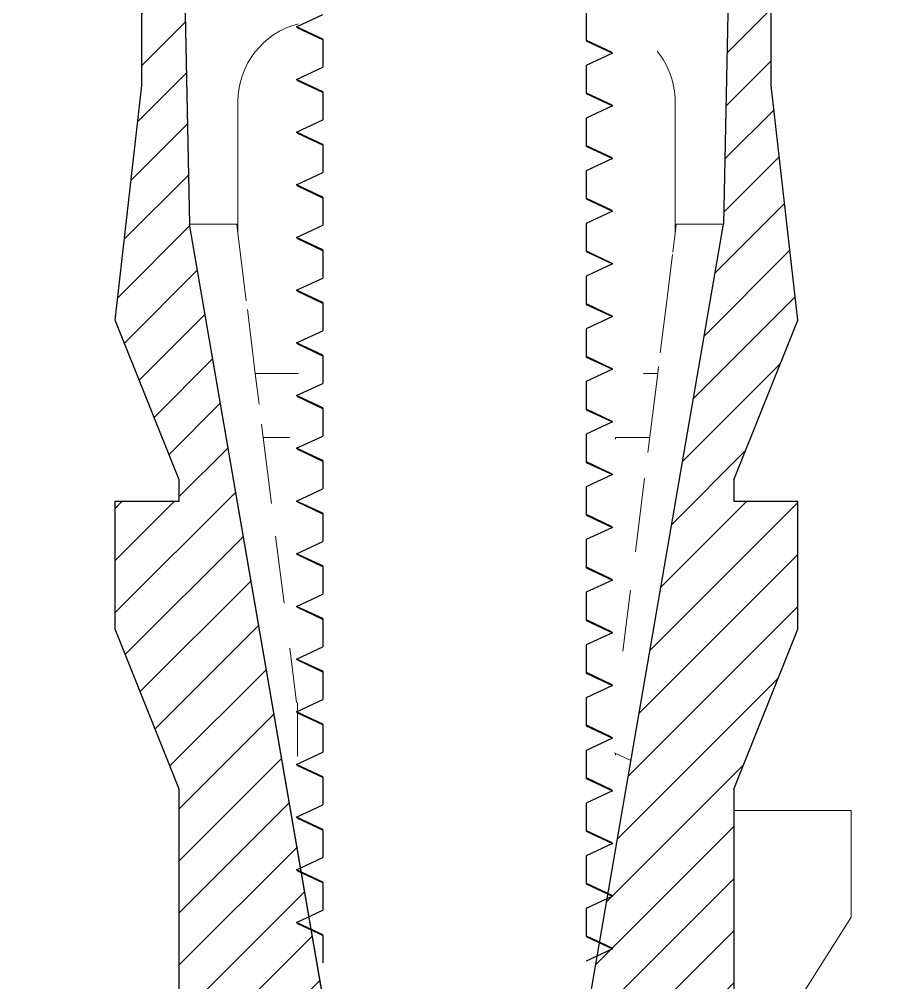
# Model space of a CAD drawing. Header units: millimetres. Extents: x 15 to 334, y 2 to 223.
# Drawn here: x 142.54 to 150.84, y 103.39 to 112.53 of the extents above; entities that cross this region are included whole.
import ezdxf

# ---------------------------------------------------------------- set-up
doc = ezdxf.new("R2010")
doc.units = ezdxf.units.MM
doc.layers.add('HATCH', color=56, linetype='Continuous')
doc.layers.add('SLD-0', color=179, linetype='Continuous')
doc.layers.add('PART', color=179, linetype='Continuous', lineweight=15)

msp = doc.modelspace()

# ---------------------------------------------------------------- hatches: boundary and pattern name
at = {"layer": 'HATCH'}
h = msp.add_hatch(dxfattribs=at)
h.set_pattern_fill('ANSI31', color=2, scale=0.11, style=0)
edge = h.paths.add_edge_path(flags=0)
edge.add_line((145.7284, 101.4798), (145.7488, 100.4812))
edge.add_line((145.7488, 100.4812), (145.8802, 85.5914))
edge.add_line((145.8802, 85.5914), (145.8802, 84.5794))
edge.add_line((145.8802, 84.5794), (145.3742, 84.5794))
edge.add_line((145.3742, 84.5794), (145.3742, 85.5914))
edge.add_line((145.3742, 85.5914), (144.008, 85.5914))
edge.add_line((144.008, 85.5914), (143.755, 87.0082))
edge.add_line((143.755, 87.0082), (143.755, 88.7286))
edge.add_line((143.755, 88.7286), (143.4545, 90.4316))
edge.add_line((143.4545, 90.4316), (144.0232, 90.6386))
edge.add_line((144.0232, 90.6386), (143.4514, 92.0682))
edge.add_line((143.4514, 92.0682), (143.4514, 93.2826))
edge.add_line((143.4514, 93.2826), (144.0586, 93.2826))
edge.add_line((144.0586, 93.2826), (144.0586, 93.4472))
edge.add_line((144.0586, 93.4472), (144.0586, 96.2174))
edge.add_line((144.0586, 96.2174), (144.0586, 96.4198))
edge.add_line((144.0586, 96.4198), (143.4514, 97.9378))
edge.add_line((143.4514, 97.9378), (143.4514, 99.1522))
edge.add_line((143.4514, 99.1522), (144.0586, 99.1522))
edge.add_line((144.0586, 99.1522), (144.0586, 99.3546))
edge.add_line((144.0586, 99.3546), (143.4514, 100.8726))
edge.add_line((143.4514, 100.8726), (143.4514, 102.087))
edge.add_line((143.4514, 102.087), (144.0586, 102.087))
edge.add_line((144.0586, 102.087), (144.0586, 105.2242))
edge.add_line((144.0586, 105.2242), (143.4514, 106.7422))
edge.add_line((143.4514, 106.7422), (143.4514, 107.9566))
edge.add_line((143.4514, 107.9566), (144.0586, 107.9566))
edge.add_line((144.0586, 107.9566), (144.0586, 108.159))
edge.add_line((144.0586, 108.159), (143.4514, 109.677))
edge.add_line((143.4514, 109.677), (143.7044, 111.9034))
edge.add_line((143.7044, 111.9034), (143.7044, 114.8106))
edge.add_line((143.7044, 114.8106), (142.5406, 115.4454))
edge.add_line((142.5406, 115.4454), (142.5406, 115.6478))
edge.add_line((142.5406, 115.6478), (143.6943, 115.6478))
edge.add_spline(control_points=[(143.6943, 115.6478), (143.9042, 115.6478), (144.0542, 115.5009), (144.0585, 115.291)], knot_values=[0, 0, 0, 0, 1, 1, 1, 1], weights=[1, 0.809532, 0.809532, 1], degree=3, periodic=0)
edge.add_line((144.0585, 115.291), (144.1547, 110.5878))
edge.add_line((144.1547, 110.5878), (145.7284, 101.4798))
h = msp.add_hatch(dxfattribs=at)
h.set_pattern_fill('ANSI31', color=2, scale=0.11, style=0)
edge = h.paths.add_edge_path(flags=0)
edge.add_line((147.6512, 101.4798), (147.6308, 100.4812))
edge.add_line((147.6308, 100.4812), (147.4994, 85.5914))
edge.add_line((147.4994, 85.5914), (147.4994, 84.5794))
edge.add_line((147.4994, 84.5794), (148.0054, 84.5794))
edge.add_line((148.0054, 84.5794), (148.0054, 85.5914))
edge.add_line((148.0054, 85.5914), (149.3716, 85.5914))
edge.add_line((149.3716, 85.5914), (149.6246, 87.0082))
edge.add_line((149.6246, 87.0082), (149.6246, 88.7286))
edge.add_line((149.6246, 88.7286), (149.9251, 90.4316))
edge.add_line((149.9251, 90.4316), (149.3563, 90.6386))
edge.add_line((149.3563, 90.6386), (149.9282, 92.0682))
edge.add_line((149.9282, 92.0682), (149.9282, 93.2826))
edge.add_line((149.9282, 93.2826), (149.321, 93.2826))
edge.add_line((149.321, 93.2826), (149.321, 96.4198))
edge.add_line((149.321, 96.4198), (149.9282, 97.9378))
edge.add_line((149.9282, 97.9378), (149.9282, 99.1522))
edge.add_line((149.9282, 99.1522), (149.321, 99.1522))
edge.add_line((149.321, 99.1522), (149.321, 99.3546))
edge.add_line((149.321, 99.3546), (149.9282, 100.8726))
edge.add_line((149.9282, 100.8726), (149.9282, 102.087))
edge.add_line((149.9282, 102.087), (149.321, 102.087))
edge.add_line((149.321, 102.087), (149.321, 102.2516))
edge.add_line((149.321, 102.2516), (149.321, 105.0218))
edge.add_line((149.321, 105.0218), (149.321, 105.2242))
edge.add_line((149.321, 105.2242), (149.9282, 106.7422))
edge.add_line((149.9282, 106.7422), (149.9282, 107.9566))
edge.add_line((149.9282, 107.9566), (149.321, 107.9566))
edge.add_line((149.321, 107.9566), (149.321, 108.159))
edge.add_line((149.321, 108.159), (149.9282, 109.677))
edge.add_line((149.9282, 109.677), (149.6752, 111.9034))
edge.add_line((149.6752, 111.9034), (149.6752, 114.8106))
edge.add_line((149.6752, 114.8106), (150.839, 115.4454))
edge.add_line((150.839, 115.4454), (150.839, 115.6478))
edge.add_line((150.839, 115.6478), (149.6853, 115.6478))
edge.add_spline(control_points=[(149.6853, 115.6478), (149.4753, 115.6478), (149.3253, 115.5009), (149.3211, 115.291)], knot_values=[0, 0, 0, 0, 1, 1, 1, 1], weights=[1, 0.809532, 0.809532, 1], degree=3, periodic=0)
edge.add_line((149.3211, 115.291), (149.2249, 110.5878))
edge.add_line((149.2249, 110.5878), (147.6512, 101.4798))

# ---------------------------------------------------------------- linework, layer by layer
for p, q in [((144.0585, 115.291), (144.1547, 110.5878)), ((149.3211, 115.291), (149.2249, 110.5878)), ((143.7044, 111.9034), (143.7044, 114.8106)), ((149.6752, 111.9034), (149.6752, 114.8106)), ((143.4514, 109.677), (143.7044, 111.9034)), ((149.9282, 109.677), (149.6752, 111.9034)), ((145.7284, 101.4798), (144.1547, 110.5878)), ((147.6512, 101.4798), (149.2249, 110.5878)), ((144.0586, 108.159), (143.4514, 109.677)), ((149.321, 108.159), (149.9282, 109.677)), ((144.0586, 107.9566), (144.0586, 108.159)), ((149.321, 108.159), (149.321, 107.9566)), ((143.4514, 106.7422), (143.4514, 107.9566)), ((143.4514, 107.9566), (144.0586, 107.9566)), ((149.321, 107.9566), (149.9282, 107.9566)), ((149.9282, 106.7422), (149.9282, 107.9566)), ((144.0586, 105.2242), (143.4514, 106.7422)), ((149.321, 105.2242), (149.9282, 106.7422)), ((144.0586, 102.087), (144.0586, 105.2242)), ((149.321, 105.2242), (149.321, 105.0218)), ((149.321, 105.0218), (149.321, 102.2516))]:
    msp.add_line(p, q, dxfattribs=at)
at = {"layer": 'PART', "color": 179, "linetype": 'Continuous'}
for p, q in [((144.0585, 115.291), (144.1547, 110.5878)), ((144.0585, 115.291), (144.1547, 110.5878)), ((149.3211, 115.291), (149.2249, 110.5878)), ((149.3211, 115.291), (149.2249, 110.5878)), ((143.7044, 111.9034), (143.7044, 114.8106)), ((143.7044, 111.9034), (143.7044, 114.8106)), ((149.6752, 111.9034), (149.6752, 114.8106)), ((149.6752, 111.9034), (149.6752, 114.8106)), ((143.4514, 109.677), (143.7044, 111.9034)), ((143.4514, 109.677), (143.7044, 111.9034)), ((149.9282, 109.677), (149.6752, 111.9034)), ((149.9282, 109.677), (149.6752, 111.9034)), ((144.6152, 111.7516), (144.6152, 110.5007)), ((148.7644, 110.5007), (148.7644, 111.7516)), ((145.7284, 101.4798), (144.1547, 110.5878)), ((144.6043, 110.5878), (144.1547, 110.5878)), ((145.7284, 101.4798), (144.1547, 110.5878)), ((144.6152, 110.5007), (144.6043, 110.5878)), ((147.6512, 101.4798), (149.2249, 110.5878)), ((147.6512, 101.4798), (149.2249, 110.5878)), ((148.7752, 110.5878), (148.7644, 110.5007)), ((149.2249, 110.5878), (148.7752, 110.5878)), ((144.6948, 109.8597), (144.6152, 110.5007)), ((148.7644, 110.5007), (148.742, 110.3205)), ((148.7392, 110.2979), (148.6847, 109.8597)), ((148.6847, 109.8597), (148.6232, 109.3659)), ((144.7082, 109.7524), (144.7053, 109.776)), ((144.7806, 109.171), (144.7082, 109.7524)), ((144.0586, 108.159), (143.4514, 109.677)), ((144.0586, 108.159), (143.4514, 109.677)), ((149.321, 108.159), (149.9282, 109.677)), ((149.321, 108.159), (149.9282, 109.677)), ((148.6071, 109.2363), (148.599, 109.171)), ((144.8169, 108.8799), (144.7806, 109.171)), ((144.7808, 109.171), (145.1898, 109.171)), ((148.4659, 109.171), (148.5988, 109.171)), ((148.599, 109.171), (148.5054, 108.4212)), ((144.9351, 107.9346), (144.8406, 108.6902)), ((144.8564, 108.5638), (145.1085, 108.5638)), ((148.1998, 108.5638), (148.5231, 108.5638)), ((144.0586, 107.9566), (144.0586, 108.159)), ((144.0586, 107.9566), (144.0586, 108.159)), ((148.4746, 108.175), (148.3871, 107.4771)), ((149.321, 108.159), (149.321, 107.9566)), ((149.321, 108.159), (149.321, 107.9566)), ((143.4514, 107.9566), (144.0586, 107.9566)), ((143.4514, 107.9566), (144.0586, 107.9566)), ((143.4514, 106.7422), (143.4514, 107.9566)), ((143.4514, 106.7422), (143.4514, 107.9566)), ((149.321, 107.9566), (149.9282, 107.9566)), ((149.321, 107.9566), (149.9282, 107.9566)), ((149.9282, 106.7422), (149.9282, 107.9566)), ((149.9282, 106.7422), (149.9282, 107.9566)), ((145.0537, 106.9895), (144.9736, 107.6274)), ((148.3414, 107.1133), (148.2684, 106.5331)), ((144.0586, 105.2242), (143.4514, 106.7422)), ((144.0586, 105.2242), (143.4514, 106.7422)), ((149.321, 105.2242), (149.9282, 106.7422)), ((149.321, 105.2242), (149.9282, 106.7422)), ((145.1726, 106.0469), (145.1072, 106.5644)), ((145.1798, 105.5478), (145.1798, 106.0478)), ((145.1798, 105.5478), (145.1798, 106.0478)), ((148.3452, 105.4968), (148.1898, 105.5704)), ((144.0586, 102.087), (144.0586, 105.2242)), ((144.0586, 102.087), (144.0586, 105.2242)), ((149.321, 105.2242), (149.321, 102.087)), ((149.321, 105.2242), (149.321, 105.0218)), ((149.321, 105.0218), (150.4342, 105.0218)), ((149.321, 105.0218), (149.321, 102.2516)), ((150.4342, 104.0098), (150.4342, 105.0218)), ((150.4342, 104.0098), (149.321, 102.2516))]:
    msp.add_line(p, q, dxfattribs=at)
for centre, start, end in [((145.3742, 111.7516), 104.11319, 180), ((148.0054, 111.7516), 0, 39.11753)]:
    msp.add_arc(centre, 0.759, start, end, dxfattribs=at)
for points in [[(148.1951, 108.5612), (148.1979, 108.5574), (148.1998, 108.5526), (148.1998, 108.5478)], [(145.1798, 105.5478), (145.1798, 105.5431), (145.1816, 105.5383), (145.1844, 105.5345)], [(148.1951, 105.5612), (148.1979, 105.5574), (148.1998, 105.5526), (148.1998, 105.5478)]]:
    msp.add_open_spline(points, degree=3, dxfattribs=at)
at = {"layer": 'SLD-0', "color": 179, "linetype": 'Continuous'}
for p, q in [((145.1701, 112.4596), (145.4201, 112.5762)), ((145.1701, 112.4596), (145.4201, 112.5762)), ((147.9201, 112.593), (147.9201, 112.3262)), ((147.9201, 112.593), (147.9201, 112.3262)), ((145.1797, 112.4506), (145.1701, 112.4596)), ((145.4201, 112.343), (145.1701, 112.4596)), ((145.4201, 112.343), (145.1701, 112.4596)), ((145.1797, 112.4506), (145.418, 112.3386)), ((145.4201, 112.343), (145.4201, 112.0762)), ((145.4201, 112.343), (145.4201, 112.0762)), ((147.9201, 112.3262), (148.1701, 112.2096)), ((147.9201, 112.3262), (148.1701, 112.2096)), ((148.1605, 112.2186), (147.9222, 112.3306)), ((148.1701, 112.2096), (147.9201, 112.093)), ((148.1701, 112.2096), (147.9201, 112.093)), ((148.1701, 112.2096), (148.1605, 112.2186)), ((145.1701, 111.9596), (145.4201, 112.0762)), ((145.1701, 111.9596), (145.4201, 112.0762)), ((147.9201, 112.093), (147.9201, 111.8262)), ((147.9201, 112.093), (147.9201, 111.8262)), ((145.1797, 111.9506), (145.1701, 111.9596)), ((145.4201, 111.843), (145.1701, 111.9596)), ((145.4201, 111.843), (145.1701, 111.9596)), ((145.1797, 111.9506), (145.418, 111.8386)), ((145.4201, 111.843), (145.4201, 111.5762)), ((145.4201, 111.843), (145.4201, 111.5762)), ((147.9201, 111.8262), (148.1701, 111.7096)), ((147.9201, 111.8262), (148.1701, 111.7096)), ((148.1605, 111.7186), (147.9222, 111.8306)), ((148.1701, 111.7096), (147.9201, 111.593)), ((148.1701, 111.7096), (147.9201, 111.593)), ((148.1701, 111.7096), (148.1605, 111.7186)), ((145.1701, 111.4596), (145.4201, 111.5762)), ((145.1701, 111.4596), (145.4201, 111.5762)), ((147.9201, 111.593), (147.9201, 111.3262)), ((147.9201, 111.593), (147.9201, 111.3262)), ((145.1797, 111.4506), (145.1701, 111.4596)), ((145.4201, 111.343), (145.1701, 111.4596)), ((145.4201, 111.343), (145.1701, 111.4596)), ((145.1797, 111.4506), (145.418, 111.3386)), ((145.4201, 111.343), (145.4201, 111.0762)), ((145.4201, 111.343), (145.4201, 111.0762)), ((147.9201, 111.3262), (148.1701, 111.2096)), ((147.9201, 111.3262), (148.1701, 111.2096)), ((148.1605, 111.2186), (147.9222, 111.3306)), ((148.1701, 111.2096), (147.9201, 111.093)), ((148.1701, 111.2096), (147.9201, 111.093)), ((148.1701, 111.2096), (148.1605, 111.2186)), ((145.1701, 110.9596), (145.4201, 111.0762)), ((145.1701, 110.9596), (145.4201, 111.0762)), ((147.9201, 111.093), (147.9201, 110.8262)), ((147.9201, 111.093), (147.9201, 110.8262)), ((145.1797, 110.9506), (145.1701, 110.9596)), ((145.4201, 110.843), (145.1701, 110.9596)), ((145.4201, 110.843), (145.1701, 110.9596)), ((145.1797, 110.9506), (145.418, 110.8386)), ((145.4201, 110.843), (145.4201, 110.5762)), ((145.4201, 110.843), (145.4201, 110.5762)), ((147.9201, 110.8262), (148.1701, 110.7096)), ((147.9201, 110.8262), (148.1701, 110.7096)), ((148.1605, 110.7186), (147.9222, 110.8306)), ((148.1701, 110.7096), (147.9201, 110.593)), ((148.1701, 110.7096), (147.9201, 110.593)), ((148.1701, 110.7096), (148.1605, 110.7186)), ((145.1701, 110.4596), (145.4201, 110.5762)), ((145.1701, 110.4596), (145.4201, 110.5762)), ((147.9201, 110.593), (147.9201, 110.3262)), ((147.9201, 110.593), (147.9201, 110.3262)), ((145.1797, 110.4506), (145.1701, 110.4596)), ((145.4201, 110.343), (145.1701, 110.4596)), ((145.4201, 110.343), (145.1701, 110.4596)), ((145.1797, 110.4506), (145.418, 110.3386)), ((145.4201, 110.343), (145.4201, 110.0762)), ((145.4201, 110.343), (145.4201, 110.0762)), ((147.9201, 110.3262), (148.1701, 110.2096)), ((147.9201, 110.3262), (148.1701, 110.2096)), ((148.1605, 110.2186), (147.9222, 110.3306)), ((148.1701, 110.2096), (147.9201, 110.093)), ((148.1701, 110.2096), (147.9201, 110.093)), ((148.1701, 110.2096), (148.1605, 110.2186)), ((145.1701, 109.9596), (145.4201, 110.0762)), ((145.1701, 109.9596), (145.4201, 110.0762)), ((147.9201, 110.093), (147.9201, 109.8262)), ((147.9201, 110.093), (147.9201, 109.8262)), ((145.1797, 109.9506), (145.1701, 109.9596)), ((145.4201, 109.843), (145.1701, 109.9596)), ((145.4201, 109.843), (145.1701, 109.9596)), ((145.1797, 109.9506), (145.418, 109.8386)), ((145.4201, 109.843), (145.4201, 109.5762)), ((145.4201, 109.843), (145.4201, 109.5762)), ((148.1605, 109.7186), (147.9222, 109.8306)), ((147.9201, 109.8262), (148.1701, 109.7096)), ((147.9201, 109.8262), (148.1701, 109.7096)), ((148.1701, 109.7096), (147.9201, 109.593)), ((148.1701, 109.7096), (147.9201, 109.593)), ((148.1701, 109.7096), (148.1605, 109.7186)), ((145.1701, 109.4596), (145.4201, 109.5762)), ((145.1701, 109.4596), (145.4201, 109.5762)), ((147.9201, 109.593), (147.9201, 109.3262)), ((147.9201, 109.593), (147.9201, 109.3262)), ((145.1797, 109.4506), (145.1701, 109.4596)), ((145.4201, 109.343), (145.1701, 109.4596)), ((145.4201, 109.343), (145.1701, 109.4596)), ((145.1797, 109.4506), (145.418, 109.3386)), ((145.4201, 109.343), (145.4201, 109.0762)), ((145.4201, 109.343), (145.4201, 109.0762)), ((147.9201, 109.3262), (148.1701, 109.2096)), ((147.9201, 109.3262), (148.1701, 109.2096)), ((148.1605, 109.2186), (147.9222, 109.3306)), ((148.1701, 109.2096), (147.9201, 109.093)), ((148.1701, 109.2096), (147.9201, 109.093)), ((148.1701, 109.2096), (148.1605, 109.2186)), ((145.1701, 108.9596), (145.4201, 109.0762)), ((145.1701, 108.9596), (145.4201, 109.0762)), ((147.9201, 109.093), (147.9201, 108.8262)), ((147.9201, 109.093), (147.9201, 108.8262)), ((145.1797, 108.9506), (145.1701, 108.9596)), ((145.4201, 108.843), (145.1701, 108.9596)), ((145.4201, 108.843), (145.1701, 108.9596)), ((145.1797, 108.9506), (145.418, 108.8386)), ((145.4201, 108.843), (145.4201, 108.5762)), ((145.4201, 108.843), (145.4201, 108.5762)), ((147.9201, 108.8262), (148.1701, 108.7096)), ((147.9201, 108.8262), (148.1701, 108.7096)), ((148.1605, 108.7186), (147.9222, 108.8306)), ((148.1701, 108.7096), (147.9201, 108.593)), ((148.1701, 108.7096), (147.9201, 108.593)), ((148.1701, 108.7096), (148.1605, 108.7186)), ((145.1701, 108.4596), (145.4201, 108.5762)), ((145.1701, 108.4596), (145.4201, 108.5762)), ((147.9201, 108.593), (147.9201, 108.3262)), ((147.9201, 108.593), (147.9201, 108.3262)), ((145.1797, 108.4506), (145.1701, 108.4596)), ((145.4201, 108.343), (145.1701, 108.4596)), ((145.4201, 108.343), (145.1701, 108.4596)), ((145.1797, 108.4506), (145.418, 108.3386)), ((145.4201, 108.343), (145.4201, 108.0762)), ((145.4201, 108.343), (145.4201, 108.0762)), ((147.9201, 108.3262), (148.1701, 108.2096)), ((147.9201, 108.3262), (148.1701, 108.2096)), ((148.1605, 108.2186), (147.9222, 108.3306)), ((148.1701, 108.2096), (147.9201, 108.093)), ((148.1701, 108.2096), (147.9201, 108.093)), ((148.1701, 108.2096), (148.1605, 108.2186)), ((147.9201, 108.093), (147.9201, 107.8262)), ((147.9201, 108.093), (147.9201, 107.8262)), ((145.1701, 107.9596), (145.4201, 108.0762)), ((145.1701, 107.9596), (145.4201, 108.0762)), ((145.1797, 107.9506), (145.1701, 107.9596)), ((145.4201, 107.843), (145.1701, 107.9596)), ((145.4201, 107.843), (145.1701, 107.9596)), ((145.1797, 107.9506), (145.418, 107.8386)), ((145.4201, 107.843), (145.4201, 107.5762)), ((145.4201, 107.843), (145.4201, 107.5762)), ((147.9201, 107.8262), (148.1701, 107.7096)), ((147.9201, 107.8262), (148.1701, 107.7096)), ((148.1605, 107.7186), (147.9222, 107.8306)), ((148.1701, 107.7096), (147.9201, 107.593)), ((148.1701, 107.7096), (147.9201, 107.593)), ((148.1701, 107.7096), (148.1605, 107.7186)), ((145.1701, 107.4596), (145.4201, 107.5762)), ((145.1701, 107.4596), (145.4201, 107.5762)), ((147.9201, 107.593), (147.9201, 107.3262)), ((147.9201, 107.593), (147.9201, 107.3262)), ((145.1797, 107.4506), (145.1701, 107.4596)), ((145.4201, 107.343), (145.1701, 107.4596)), ((145.4201, 107.343), (145.1701, 107.4596)), ((145.1797, 107.4506), (145.418, 107.3386)), ((145.4201, 107.343), (145.4201, 107.0762)), ((145.4201, 107.343), (145.4201, 107.0762)), ((147.9201, 107.3262), (148.1701, 107.2096)), ((147.9201, 107.3262), (148.1701, 107.2096)), ((148.1605, 107.2186), (147.9222, 107.3306)), ((148.1701, 107.2096), (147.9201, 107.093)), ((148.1701, 107.2096), (147.9201, 107.093)), ((148.1701, 107.2096), (148.1605, 107.2186)), ((147.9201, 107.093), (147.9201, 106.8262)), ((147.9201, 107.093), (147.9201, 106.8262)), ((145.1701, 106.9596), (145.4201, 107.0762)), ((145.1701, 106.9596), (145.4201, 107.0762)), ((145.1797, 106.9506), (145.1701, 106.9596)), ((145.4201, 106.843), (145.1701, 106.9596)), ((145.4201, 106.843), (145.1701, 106.9596)), ((145.1797, 106.9506), (145.418, 106.8386)), ((145.4201, 106.843), (145.4201, 106.5762)), ((145.4201, 106.843), (145.4201, 106.5762)), ((147.9201, 106.8262), (148.1701, 106.7096)), ((147.9201, 106.8262), (148.1701, 106.7096)), ((148.1605, 106.7186), (147.9222, 106.8306)), ((148.1701, 106.7096), (148.1605, 106.7186)), ((148.1701, 106.7096), (147.9201, 106.593)), ((148.1701, 106.7096), (147.9201, 106.593)), ((145.1701, 106.4596), (145.4201, 106.5762)), ((145.1701, 106.4596), (145.4201, 106.5762)), ((147.9201, 106.593), (147.9201, 106.3262)), ((147.9201, 106.593), (147.9201, 106.3262)), ((145.1797, 106.4506), (145.1701, 106.4596)), ((145.4201, 106.343), (145.1701, 106.4596)), ((145.4201, 106.343), (145.1701, 106.4596)), ((145.1797, 106.4506), (145.418, 106.3386)), ((145.4201, 106.343), (145.4201, 106.0762)), ((145.4201, 106.343), (145.4201, 106.0762)), ((147.9201, 106.3262), (148.1701, 106.2096)), ((147.9201, 106.3262), (148.1701, 106.2096)), ((148.1605, 106.2186), (147.9222, 106.3306)), ((148.1701, 106.2096), (147.9201, 106.093)), ((148.1701, 106.2096), (147.9201, 106.093)), ((148.1701, 106.2096), (148.1605, 106.2186)), ((147.9201, 106.093), (147.9201, 105.8262)), ((147.9201, 106.093), (147.9201, 105.8262)), ((145.1701, 105.9596), (145.4201, 106.0762)), ((145.1701, 105.9596), (145.4201, 106.0762)), ((145.1797, 105.9506), (145.1701, 105.9596)), ((145.4201, 105.843), (145.1701, 105.9596)), ((145.4201, 105.843), (145.1701, 105.9596)), ((145.1797, 105.9506), (145.418, 105.8386)), ((145.4201, 105.843), (145.4201, 105.5762)), ((145.4201, 105.843), (145.4201, 105.5762)), ((147.9201, 105.8262), (148.1701, 105.7096)), ((147.9201, 105.8262), (148.1701, 105.7096)), ((148.1605, 105.7186), (147.9222, 105.8306)), ((148.1701, 105.7096), (148.1605, 105.7186)), ((148.1701, 105.7096), (147.9201, 105.593)), ((148.1701, 105.7096), (147.9201, 105.593)), ((145.1701, 105.4596), (145.4201, 105.5762)), ((145.1701, 105.4596), (145.4201, 105.5762)), ((147.9201, 105.593), (147.9201, 105.3262)), ((147.9201, 105.593), (147.9201, 105.3262)), ((145.1797, 105.4506), (145.1701, 105.4596)), ((145.4201, 105.343), (145.1701, 105.4596)), ((145.4201, 105.343), (145.1701, 105.4596)), ((145.1797, 105.4506), (145.418, 105.3386)), ((145.4201, 105.343), (145.4201, 105.0762)), ((145.4201, 105.343), (145.4201, 105.0762)), ((147.9201, 105.3262), (148.1701, 105.2096)), ((147.9201, 105.3262), (148.1701, 105.2096)), ((148.1605, 105.2186), (147.9222, 105.3306)), ((148.1701, 105.2096), (147.9201, 105.093)), ((148.1701, 105.2096), (147.9201, 105.093)), ((148.1701, 105.2096), (148.1605, 105.2186)), ((145.1701, 104.9596), (145.4201, 105.0762)), ((145.1701, 104.9596), (145.4201, 105.0762)), ((147.9201, 105.093), (147.9201, 104.8262)), ((147.9201, 105.093), (147.9201, 104.8262)), ((145.1797, 104.9506), (145.1701, 104.9596)), ((145.4201, 104.843), (145.1701, 104.9596)), ((145.4201, 104.843), (145.1701, 104.9596)), ((145.1797, 104.9506), (145.418, 104.8386)), ((145.4201, 104.843), (145.4201, 104.5762)), ((145.4201, 104.843), (145.4201, 104.5762)), ((147.9201, 104.8262), (148.1701, 104.7096)), ((147.9201, 104.8262), (148.1701, 104.7096)), ((148.1605, 104.7186), (147.9222, 104.8306)), ((148.1701, 104.7096), (147.9201, 104.593)), ((148.1701, 104.7096), (147.9201, 104.593)), ((148.1701, 104.7096), (148.1605, 104.7186)), ((145.1701, 104.4596), (145.4201, 104.5762)), ((145.1701, 104.4596), (145.4201, 104.5762)), ((147.9201, 104.593), (147.9201, 104.3262)), ((147.9201, 104.593), (147.9201, 104.3262)), ((145.1797, 104.4506), (145.1701, 104.4596)), ((145.4201, 104.343), (145.1701, 104.4596)), ((145.4201, 104.343), (145.1701, 104.4596)), ((145.1797, 104.4506), (145.418, 104.3386)), ((145.4201, 104.343), (145.4201, 104.0762)), ((145.4201, 104.343), (145.4201, 104.0762)), ((147.9201, 104.3262), (148.1701, 104.2096)), ((147.9201, 104.3262), (148.1701, 104.2096)), ((148.1605, 104.2186), (147.9222, 104.3306)), ((148.1701, 104.2096), (147.9201, 104.093)), ((148.1701, 104.2096), (147.9201, 104.093)), ((148.1701, 104.2096), (148.1605, 104.2186)), ((145.1701, 103.9596), (145.4201, 104.0762)), ((145.1701, 103.9596), (145.4201, 104.0762)), ((147.9201, 104.093), (147.9201, 103.8262)), ((147.9201, 104.093), (147.9201, 103.8262)), ((145.1797, 103.9506), (145.1701, 103.9596)), ((145.4201, 103.843), (145.1701, 103.9596)), ((145.4201, 103.843), (145.1701, 103.9596)), ((145.1797, 103.9506), (145.418, 103.8386)), ((145.4201, 103.843), (145.4201, 103.5762)), ((145.4201, 103.843), (145.4201, 103.5762)), ((147.9201, 103.8262), (148.1701, 103.7096)), ((147.9201, 103.8262), (148.1701, 103.7096)), ((148.1605, 103.7186), (147.9222, 103.8306)), ((148.1701, 103.7096), (147.9201, 103.593)), ((148.1701, 103.7096), (147.9201, 103.593))]:
    msp.add_line(p, q, dxfattribs=at)
msp.add_open_spline([(148.1701, 103.7096), (148.1701, 103.7133), (148.165, 103.7164), (148.1612, 103.7183), (148.1605, 103.7186)], degree=3, knots=[0, 0, 0, 0, 0.01105621, 0.01329394, 0.01329394, 0.01329394, 0.01329394], dxfattribs=at)

doc.saveas('drawing.dxf')
